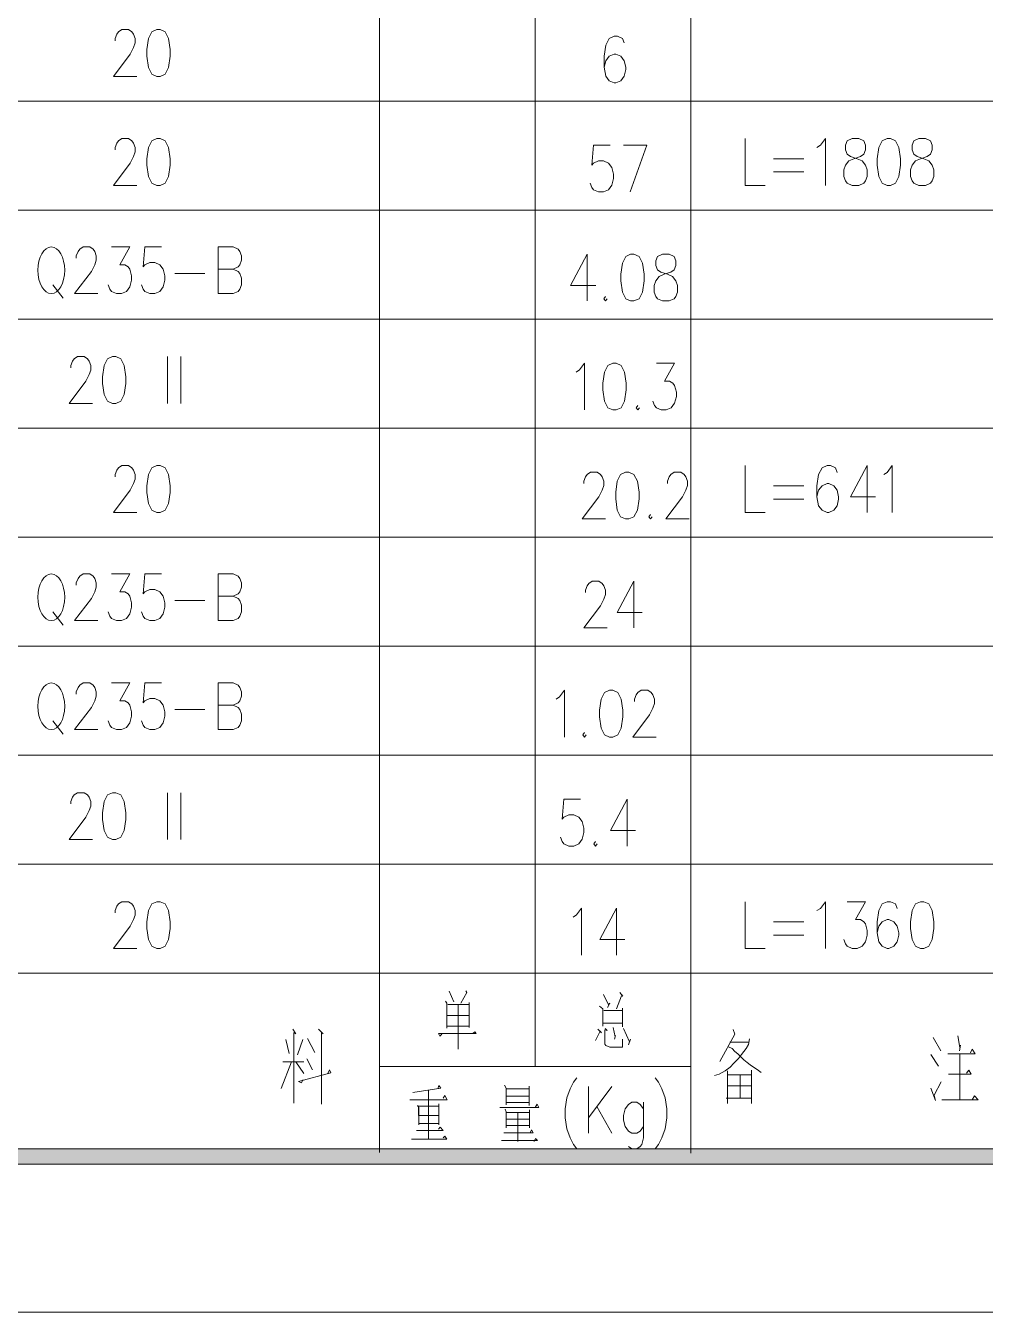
# Model space of a CAD drawing. Header units: millimetres. Extents: x 0 to 829, y 0 to 586.
# Drawn here: x 708.2 to 769, y 0 to 81.4 of the extents above; entities that cross this region are included whole.
import ezdxf

# ---------------------------------------------------------------- set-up
doc = ezdxf.new("R2010")
doc.units = ezdxf.units.MM

msp = doc.modelspace()

# ---------------------------------------------------------------- hatches: boundary and pattern name
h = msp.add_hatch(color=0)
h.dxf.hatch_style = 2
h.paths.add_polyline_path([(24.154694, 9.36625), (25.142472, 10.3505), (818.80075, 10.3505), (819.788528, 9.36625)])

# ---------------------------------------------------------------- linework, layer by layer
at = {"color": 0, "lineweight": 0}
for points in [[(0, 0), (0, 585.632278), (829.154778, 585.632278), (829.154778, 0)], [(716.541056, 81.198861), (716.223556, 81.05775), (716.011889, 80.634417), (715.906056, 79.928861), (715.906056, 79.509056), (716.011889, 78.8035), (716.223556, 78.380167), (716.541056, 78.239056), (716.752722, 78.239056), (717.066694, 78.380167), (717.278361, 78.8035), (717.384194, 79.509056), (717.384194, 79.928861), (717.278361, 80.634417), (717.066694, 81.05775), (716.752722, 81.198861)], [(716.541056, 74.298528), (716.223556, 74.157417), (716.011889, 73.734083), (715.906056, 73.028528), (715.906056, 72.608722), (716.011889, 71.903167), (716.223556, 71.479833), (716.541056, 71.338722), (716.752722, 71.338722), (717.066694, 71.479833), (717.278361, 71.903167), (717.384194, 72.608722), (717.384194, 73.028528), (717.278361, 73.734083), (717.066694, 74.157417), (716.752722, 74.298528)], [(760.57125, 74.298528), (760.25375, 74.157417), (760.147917, 73.875194), (760.147917, 73.592972), (760.25375, 73.31075), (760.465417, 73.169639), (760.88875, 73.028528), (761.20625, 72.890944), (761.417917, 72.608722), (761.52375, 72.3265), (761.52375, 71.903167), (761.417917, 71.620944), (761.312083, 71.479833), (760.994583, 71.338722), (760.57125, 71.338722), (760.25375, 71.479833), (760.147917, 71.620944), (760.042083, 71.903167), (760.042083, 72.3265), (760.147917, 72.608722), (760.359583, 72.890944), (760.677083, 73.028528), (761.100417, 73.169639), (761.312083, 73.31075), (761.417917, 73.592972), (761.417917, 73.875194), (761.312083, 74.157417), (760.994583, 74.298528)], [(762.790222, 74.298528), (762.472722, 74.157417), (762.261056, 73.734083), (762.155222, 73.028528), (762.155222, 72.608722), (762.261056, 71.903167), (762.472722, 71.479833), (762.790222, 71.338722), (763.001889, 71.338722), (763.319389, 71.479833), (763.527528, 71.903167), (763.633361, 72.608722), (763.633361, 73.028528), (763.527528, 73.734083), (763.319389, 74.157417), (763.001889, 74.298528)], [(764.797528, 74.298528), (764.480028, 74.157417), (764.374194, 73.875194), (764.374194, 73.592972), (764.480028, 73.31075), (764.691694, 73.169639), (765.115028, 73.028528), (765.429, 72.890944), (765.640667, 72.608722), (765.7465, 72.3265), (765.7465, 71.903167), (765.640667, 71.620944), (765.534833, 71.479833), (765.220861, 71.338722), (764.797528, 71.338722), (764.480028, 71.479833), (764.374194, 71.620944), (764.268361, 71.903167), (764.268361, 72.3265), (764.374194, 72.608722), (764.585861, 72.890944), (764.903361, 73.028528), (765.323167, 73.169639), (765.534833, 73.31075), (765.640667, 73.592972), (765.640667, 73.875194), (765.534833, 74.157417), (765.220861, 74.298528)], [(746.551861, 66.978389), (746.237889, 66.837278), (746.026222, 66.413944), (745.920389, 65.708389), (745.920389, 65.285056), (746.026222, 64.583028), (746.237889, 64.159694), (746.551861, 64.018583), (746.763528, 64.018583), (747.081028, 64.159694), (747.292694, 64.583028), (747.398528, 65.285056), (747.398528, 65.708389), (747.292694, 66.413944), (747.081028, 66.837278), (746.763528, 66.978389)], [(748.559167, 66.978389), (748.241667, 66.837278), (748.139361, 66.555056), (748.139361, 66.272833), (748.241667, 65.990611), (748.453333, 65.8495), (748.876667, 65.708389), (749.194167, 65.567278), (749.405833, 65.285056), (749.511667, 65.006361), (749.511667, 64.583028), (749.405833, 64.300806), (749.3, 64.159694), (748.9825, 64.018583), (748.559167, 64.018583), (748.241667, 64.159694), (748.139361, 64.300806), (748.033528, 64.583028), (748.033528, 65.006361), (748.139361, 65.285056), (748.3475, 65.567278), (748.665, 65.708389), (749.088333, 65.8495), (749.3, 65.990611), (749.405833, 66.272833), (749.405833, 66.555056), (749.3, 66.837278), (748.9825, 66.978389)], [(713.736472, 60.494333), (713.418972, 60.353222), (713.207306, 59.929889), (713.101472, 59.227861), (713.101472, 58.804528), (713.207306, 58.098972), (713.418972, 57.675639), (713.736472, 57.534528), (713.948139, 57.534528), (714.265639, 57.675639), (714.477306, 58.098972), (714.583139, 58.804528), (714.583139, 59.227861), (714.477306, 59.929889), (714.265639, 60.353222), (713.948139, 60.494333)], [(745.430028, 60.078056), (745.112528, 59.936944), (744.900861, 59.513611), (744.795028, 58.808056), (744.795028, 58.384722), (744.900861, 57.682694), (745.112528, 57.259361), (745.430028, 57.11825), (745.641694, 57.11825), (745.959194, 57.259361), (746.170861, 57.682694), (746.276694, 58.384722), (746.276694, 58.808056), (746.170861, 59.513611), (745.959194, 59.936944), (745.641694, 60.078056)], [(716.541056, 53.594), (716.223556, 53.452889), (716.011889, 53.029556), (715.906056, 52.327528), (715.906056, 51.904194), (716.011889, 51.198639), (716.223556, 50.775306), (716.541056, 50.634194), (716.752722, 50.634194), (717.066694, 50.775306), (717.278361, 51.198639), (717.384194, 51.904194), (717.384194, 52.327528), (717.278361, 53.029556), (717.066694, 53.452889), (716.752722, 53.594)], [(746.234361, 53.177722), (745.916861, 53.036611), (745.705194, 52.613278), (745.602889, 51.907722), (745.602889, 51.484389), (745.705194, 50.782361), (745.916861, 50.359028), (746.234361, 50.217917), (746.446028, 50.217917), (746.763528, 50.359028), (746.975194, 50.782361), (747.081028, 51.484389), (747.081028, 51.907722), (746.975194, 52.613278), (746.763528, 53.036611), (746.446028, 53.177722)], [(745.211306, 39.373528), (744.893806, 39.235944), (744.682139, 38.812611), (744.576306, 38.107056), (744.576306, 37.683722), (744.682139, 36.981694), (744.893806, 36.558361), (745.211306, 36.41725), (745.422972, 36.41725), (745.740472, 36.558361), (745.948611, 36.981694), (746.054444, 37.683722), (746.054444, 38.107056), (745.948611, 38.812611), (745.740472, 39.235944), (745.422972, 39.373528)], [(713.736472, 32.893), (713.418972, 32.751889), (713.207306, 32.328556), (713.101472, 31.623), (713.101472, 31.203194), (713.207306, 30.497639), (713.418972, 30.074306), (713.736472, 29.933194), (713.948139, 29.933194), (714.265639, 30.074306), (714.477306, 30.497639), (714.583139, 31.203194), (714.583139, 31.623), (714.477306, 32.328556), (714.265639, 32.751889), (713.948139, 32.893)], [(716.541056, 25.992667), (716.223556, 25.851556), (716.011889, 25.428222), (715.906056, 24.722667), (715.906056, 24.302861), (716.011889, 23.597306), (716.223556, 23.173972), (716.541056, 23.032861), (716.752722, 23.032861), (717.066694, 23.173972), (717.278361, 23.597306), (717.384194, 24.302861), (717.384194, 24.722667), (717.278361, 25.428222), (717.066694, 25.851556), (716.752722, 25.992667)], [(764.903361, 25.992667), (764.585861, 25.851556), (764.374194, 25.428222), (764.268361, 24.722667), (764.268361, 24.302861), (764.374194, 23.597306), (764.585861, 23.173972), (764.903361, 23.032861), (765.115028, 23.032861), (765.429, 23.173972), (765.640667, 23.597306), (765.7465, 24.302861), (765.7465, 24.722667), (765.640667, 25.428222), (765.429, 25.851556), (765.115028, 25.992667)], [(24.154694, 9.36625), (25.142472, 10.3505), (818.80075, 10.3505), (819.788528, 9.36625)]]:
    msp.add_lwpolyline(points, close=True, dxfattribs=at)
for points in [[(740.501722, 21.463), (740.501722, 235.323944)], [(730.648639, 10.110611), (730.648639, 159.473194)], [(750.358333, 10.078861), (750.358333, 159.473194)], [(713.89875, 80.493306), (713.89875, 80.634417), (714.004583, 80.916639), (714.110417, 81.05775), (714.322083, 81.198861), (714.745417, 81.198861), (714.957083, 81.05775), (715.059389, 80.916639), (715.165222, 80.634417), (715.165222, 80.352194), (715.059389, 80.069972), (714.85125, 79.650167), (713.792917, 78.239056), (715.271056, 78.239056)], [(746.135583, 80.35925), (746.02975, 80.641472), (745.71225, 80.779056), (745.504111, 80.779056), (745.186611, 80.641472), (744.974944, 80.218139), (744.869111, 79.512583), (744.869111, 78.810556), (744.974944, 78.246111), (745.186611, 77.963889), (745.504111, 77.822778), (745.609944, 77.822778), (745.923917, 77.963889), (746.135583, 78.246111), (746.241417, 78.669444), (746.241417, 78.810556), (746.135583, 79.230361), (745.923917, 79.512583), (745.609944, 79.653694), (745.504111, 79.653694), (745.186611, 79.512583), (744.974944, 79.230361), (744.869111, 78.810556)], [(607.47275, 76.669194), (769.958667, 76.669194)], [(713.89875, 73.592972), (713.89875, 73.734083), (714.004583, 74.016306), (714.110417, 74.157417), (714.322083, 74.298528), (714.745417, 74.298528), (714.957083, 74.157417), (715.059389, 74.016306), (715.165222, 73.734083), (715.165222, 73.451861), (715.059389, 73.169639), (714.85125, 72.749833), (713.792917, 71.338722), (715.271056, 71.338722)], [(753.812028, 74.298528), (753.812028, 71.338722), (755.0785, 71.338722)], [(758.352278, 73.734083), (758.563944, 73.875194), (758.881444, 74.298528), (758.881444, 71.338722)], [(745.250111, 73.878722), (744.191778, 73.878722), (744.085944, 72.61225), (744.191778, 72.753361), (744.509278, 72.894472), (744.826778, 72.894472), (745.144278, 72.753361), (745.355944, 72.471139), (745.461778, 72.047806), (745.461778, 71.769111), (745.355944, 71.345778), (745.144278, 71.063556), (744.826778, 70.922444), (744.509278, 70.922444), (744.191778, 71.063556), (744.085944, 71.204667), (743.980111, 71.486889)], [(746.09325, 73.878722), (747.571389, 73.878722), (746.516583, 70.922444)], [(755.607667, 73.028528), (757.509139, 73.028528)], [(755.607667, 72.185389), (757.509139, 72.185389)], [(607.47275, 69.768861), (769.958667, 69.768861)], [(711.446944, 66.7385), (711.446944, 66.879611), (711.552778, 67.161833), (711.658611, 67.302944), (711.870278, 67.444056), (712.293611, 67.444056), (712.505278, 67.302944), (712.611111, 67.161833), (712.713417, 66.879611), (712.713417, 66.597389), (712.611111, 66.315167), (712.399444, 65.891833), (711.341111, 64.48425), (712.81925, 64.48425)], [(713.665917, 67.444056), (714.826556, 67.444056), (714.195083, 66.315167), (714.509056, 66.315167), (714.720722, 66.174056), (714.826556, 66.032944), (714.932389, 65.613139), (714.932389, 65.330917), (714.826556, 64.907583), (714.614889, 64.625361), (714.300917, 64.48425), (713.983417, 64.48425), (713.665917, 64.625361), (713.560083, 64.766472), (713.45425, 65.048694)], [(716.833861, 67.444056), (715.779056, 67.444056), (715.673222, 66.174056), (715.779056, 66.315167), (716.096556, 66.456278), (716.410528, 66.456278), (716.728028, 66.315167), (716.939694, 66.032944), (717.045528, 65.613139), (717.045528, 65.330917), (716.939694, 64.907583), (716.728028, 64.625361), (716.410528, 64.48425), (716.096556, 64.48425), (715.779056, 64.625361), (715.673222, 64.766472), (715.567389, 65.048694)], [(720.425139, 64.48425), (720.425139, 67.444056), (721.377639, 67.444056), (721.695139, 67.302944), (721.800972, 67.161833), (721.906806, 66.879611), (721.906806, 66.597389), (721.800972, 66.315167), (721.695139, 66.174056), (721.377639, 66.032944)], [(743.80725, 66.978389), (742.748917, 65.006361), (744.336417, 65.006361)], [(743.80725, 66.978389), (743.80725, 64.018583)], [(720.425139, 66.032944), (721.377639, 66.032944), (721.695139, 65.891833), (721.800972, 65.750722), (721.906806, 65.472028), (721.906806, 65.048694), (721.800972, 64.766472), (721.695139, 64.625361), (721.377639, 64.48425), (720.425139, 64.48425)], [(717.680528, 65.750722), (719.582, 65.750722)], [(709.968806, 65.048694), (710.603806, 64.202028)], [(744.967889, 64.300806), (744.862056, 64.159694), (744.967889, 64.018583), (745.073722, 64.159694)], [(607.47275, 62.865), (769.958667, 62.865)], [(711.094167, 59.788778), (711.094167, 59.929889), (711.2, 60.212111), (711.305833, 60.353222), (711.5175, 60.494333), (711.940833, 60.494333), (712.1525, 60.353222), (712.258333, 60.212111), (712.364167, 59.929889), (712.364167, 59.647667), (712.258333, 59.368972), (712.046667, 58.945639), (710.988333, 57.534528), (712.47, 57.534528)], [(717.221917, 57.534528), (717.221917, 60.494333)], [(718.068583, 57.534528), (718.068583, 60.494333)], [(743.105222, 59.513611), (743.316889, 59.654722), (743.634389, 60.078056), (743.634389, 57.11825)], [(748.178167, 60.078056), (749.338806, 60.078056), (748.703806, 58.949167), (749.021306, 58.949167), (749.232972, 58.808056), (749.338806, 58.666944), (749.444639, 58.247139), (749.444639, 57.964917), (749.338806, 57.541583), (749.127139, 57.259361), (748.809639, 57.11825), (748.492139, 57.11825), (748.178167, 57.259361), (748.072333, 57.400472), (747.9665, 57.682694)], [(747.014, 57.400472), (746.908167, 57.259361), (747.014, 57.11825), (747.119833, 57.259361)], [(607.47275, 55.964667), (769.958667, 55.964667)], [(713.89875, 52.888444), (713.89875, 53.029556), (714.004583, 53.311778), (714.110417, 53.452889), (714.322083, 53.594), (714.745417, 53.594), (714.957083, 53.452889), (715.059389, 53.311778), (715.165222, 53.029556), (715.165222, 52.747333), (715.059389, 52.465111), (714.85125, 52.045306), (713.792917, 50.634194), (715.271056, 50.634194)], [(743.595583, 52.472167), (743.595583, 52.613278), (743.701417, 52.8955), (743.80725, 53.036611), (744.015389, 53.177722), (744.438722, 53.177722), (744.650389, 53.036611), (744.756222, 52.8955), (744.862056, 52.613278), (744.862056, 52.331056), (744.756222, 52.048833), (744.544556, 51.6255), (743.48975, 50.217917), (744.967889, 50.217917)], [(748.876667, 52.472167), (748.876667, 52.613278), (748.9825, 52.8955), (749.088333, 53.036611), (749.3, 53.177722), (749.719806, 53.177722), (749.931472, 53.036611), (750.037306, 52.8955), (750.143139, 52.613278), (750.143139, 52.331056), (750.037306, 52.048833), (749.825639, 51.6255), (748.770833, 50.217917), (750.248972, 50.217917)], [(753.812028, 53.594), (753.812028, 50.634194), (755.0785, 50.634194)], [(759.622278, 53.170667), (759.516444, 53.452889), (759.198944, 53.594), (758.987278, 53.594), (758.669778, 53.452889), (758.458111, 53.029556), (758.352278, 52.327528), (758.352278, 51.621972), (758.458111, 51.057528), (758.669778, 50.775306), (758.987278, 50.634194), (759.093111, 50.634194), (759.410611, 50.775306), (759.622278, 51.057528), (759.724583, 51.480861), (759.724583, 51.621972), (759.622278, 52.045306), (759.410611, 52.327528), (759.093111, 52.465111), (758.987278, 52.465111), (758.669778, 52.327528), (758.458111, 52.045306), (758.352278, 51.621972)], [(761.52375, 53.594), (760.465417, 51.621972), (762.049389, 51.621972)], [(761.52375, 53.594), (761.52375, 50.634194)], [(762.578556, 53.029556), (762.790222, 53.170667), (763.107722, 53.594), (763.107722, 50.634194)], [(755.607667, 52.327528), (757.509139, 52.327528)], [(755.607667, 51.480861), (757.509139, 51.480861)], [(747.818333, 50.500139), (747.7125, 50.359028), (747.818333, 50.217917), (747.924167, 50.359028)], [(592.493806, 49.064333), (769.958667, 49.064333)], [(711.446944, 46.0375), (711.446944, 46.178611), (711.552778, 46.460833), (711.658611, 46.601944), (711.870278, 46.739528), (712.293611, 46.739528), (712.505278, 46.601944), (712.611111, 46.460833), (712.713417, 46.178611), (712.713417, 45.896389), (712.611111, 45.614167), (712.399444, 45.190833), (711.341111, 43.78325), (712.81925, 43.78325)], [(713.665917, 46.739528), (714.826556, 46.739528), (714.195083, 45.614167), (714.509056, 45.614167), (714.720722, 45.473056), (714.826556, 45.331944), (714.932389, 44.908611), (714.932389, 44.629917), (714.826556, 44.206583), (714.614889, 43.924361), (714.300917, 43.78325), (713.983417, 43.78325), (713.665917, 43.924361), (713.560083, 44.065472), (713.45425, 44.347694)], [(716.833861, 46.739528), (715.779056, 46.739528), (715.673222, 45.473056), (715.779056, 45.614167), (716.096556, 45.755278), (716.410528, 45.755278), (716.728028, 45.614167), (716.939694, 45.331944), (717.045528, 44.908611), (717.045528, 44.629917), (716.939694, 44.206583), (716.728028, 43.924361), (716.410528, 43.78325), (716.096556, 43.78325), (715.779056, 43.924361), (715.673222, 44.065472), (715.567389, 44.347694)], [(720.425139, 43.78325), (720.425139, 46.739528), (721.377639, 46.739528), (721.695139, 46.601944), (721.800972, 46.460833), (721.906806, 46.178611), (721.906806, 45.896389), (721.800972, 45.614167), (721.695139, 45.473056), (721.377639, 45.331944)], [(743.694361, 45.571833), (743.694361, 45.712944), (743.800194, 45.995167), (743.9025, 46.136278), (744.114167, 46.273861), (744.5375, 46.273861), (744.749167, 46.136278), (744.855, 45.995167), (744.960833, 45.712944), (744.960833, 45.430722), (744.855, 45.1485), (744.643333, 44.725167), (743.588528, 43.317583), (745.066667, 43.317583)], [(746.756472, 46.273861), (745.698139, 44.305361), (747.285639, 44.305361)], [(746.756472, 46.273861), (746.756472, 43.317583)], [(717.680528, 45.049722), (719.582, 45.049722)], [(720.425139, 45.331944), (721.377639, 45.331944), (721.695139, 45.190833), (721.800972, 45.049722), (721.906806, 44.771028), (721.906806, 44.347694), (721.800972, 44.065472), (721.695139, 43.924361), (721.377639, 43.78325), (720.425139, 43.78325)], [(709.968806, 44.347694), (710.603806, 43.501028)], [(607.47275, 42.164), (769.958667, 42.164)], [(711.446944, 39.137167), (711.446944, 39.278278), (711.552778, 39.5605), (711.658611, 39.701611), (711.870278, 39.839194), (712.293611, 39.839194), (712.505278, 39.701611), (712.611111, 39.5605), (712.713417, 39.278278), (712.713417, 38.996056), (712.611111, 38.713833), (712.399444, 38.2905), (711.341111, 36.882917), (712.81925, 36.882917)], [(713.665917, 39.839194), (714.826556, 39.839194), (714.195083, 38.713833), (714.509056, 38.713833), (714.720722, 38.572722), (714.826556, 38.431611), (714.932389, 38.008278), (714.932389, 37.729583), (714.826556, 37.30625), (714.614889, 37.024028), (714.300917, 36.882917), (713.983417, 36.882917), (713.665917, 37.024028), (713.560083, 37.165139), (713.45425, 37.447361)], [(716.833861, 39.839194), (715.779056, 39.839194), (715.673222, 38.572722), (715.779056, 38.713833), (716.096556, 38.854944), (716.410528, 38.854944), (716.728028, 38.713833), (716.939694, 38.431611), (717.045528, 38.008278), (717.045528, 37.729583), (716.939694, 37.30625), (716.728028, 37.024028), (716.410528, 36.882917), (716.096556, 36.882917), (715.779056, 37.024028), (715.673222, 37.165139), (715.567389, 37.447361)], [(720.425139, 36.882917), (720.425139, 39.839194), (721.377639, 39.839194), (721.695139, 39.701611), (721.800972, 39.5605), (721.906806, 39.278278), (721.906806, 38.996056), (721.800972, 38.713833), (721.695139, 38.572722), (721.377639, 38.431611)], [(741.831694, 38.812611), (742.043361, 38.953722), (742.357333, 39.373528), (742.357333, 36.41725)], [(746.795278, 38.6715), (746.795278, 38.812611), (746.901111, 39.094833), (747.006944, 39.235944), (747.218611, 39.373528), (747.641944, 39.373528), (747.850083, 39.235944), (747.955917, 39.094833), (748.06175, 38.812611), (748.06175, 38.530389), (747.955917, 38.248167), (747.74425, 37.824833), (746.689444, 36.41725), (748.167583, 36.41725)], [(720.425139, 38.431611), (721.377639, 38.431611), (721.695139, 38.2905), (721.800972, 38.149389), (721.906806, 37.870694), (721.906806, 37.447361), (721.800972, 37.165139), (721.695139, 37.024028), (721.377639, 36.882917), (720.425139, 36.882917)], [(717.680528, 38.149389), (719.582, 38.149389)], [(709.968806, 37.447361), (710.603806, 36.600694)], [(743.627333, 36.699472), (743.5215, 36.558361), (743.627333, 36.41725), (743.733167, 36.558361)], [(607.47275, 35.263667), (769.958667, 35.263667)], [(711.094167, 32.187444), (711.094167, 32.328556), (711.2, 32.610778), (711.305833, 32.751889), (711.5175, 32.893), (711.940833, 32.893), (712.1525, 32.751889), (712.258333, 32.610778), (712.364167, 32.328556), (712.364167, 32.046333), (712.258333, 31.764111), (712.046667, 31.344306), (710.988333, 29.933194), (712.47, 29.933194)], [(717.221917, 29.933194), (717.221917, 32.893)], [(718.068583, 29.933194), (718.068583, 32.893)], [(743.380389, 32.473194), (742.322056, 32.473194), (742.216222, 31.206722), (742.322056, 31.347833), (742.639556, 31.488944), (742.957056, 31.488944), (743.274556, 31.347833), (743.486222, 31.065611), (743.588528, 30.642278), (743.588528, 30.363583), (743.486222, 29.94025), (743.274556, 29.658028), (742.957056, 29.516917), (742.639556, 29.516917), (742.322056, 29.658028), (742.216222, 29.799139), (742.110389, 30.081361)], [(746.336667, 32.473194), (745.281861, 30.501167), (746.865833, 30.501167)], [(746.336667, 32.473194), (746.336667, 29.516917)], [(744.329361, 29.799139), (744.223528, 29.658028), (744.329361, 29.516917), (744.435194, 29.658028)], [(607.47275, 28.363333), (769.958667, 28.363333)], [(713.89875, 25.287111), (713.89875, 25.428222), (714.004583, 25.710444), (714.110417, 25.851556), (714.322083, 25.992667), (714.745417, 25.992667), (714.957083, 25.851556), (715.059389, 25.710444), (715.165222, 25.428222), (715.165222, 25.146), (715.059389, 24.863778), (714.85125, 24.443972), (713.792917, 23.032861), (715.271056, 23.032861)], [(742.914722, 25.011944), (743.126389, 25.153056), (743.443889, 25.572861), (743.443889, 22.616583)], [(745.662861, 25.572861), (744.604528, 23.600833), (746.1885, 23.600833)], [(745.662861, 25.572861), (745.662861, 22.616583)], [(753.812028, 25.992667), (753.812028, 23.032861), (755.0785, 23.032861)], [(758.352278, 25.428222), (758.563944, 25.569333), (758.881444, 25.992667), (758.881444, 23.032861)], [(760.25375, 25.992667), (761.417917, 25.992667), (760.782917, 24.863778), (761.100417, 24.863778), (761.312083, 24.722667), (761.417917, 24.585083), (761.52375, 24.16175), (761.52375, 23.879528), (761.417917, 23.456194), (761.20625, 23.173972), (760.88875, 23.032861), (760.57125, 23.032861), (760.25375, 23.173972), (760.147917, 23.315083), (760.042083, 23.597306)], [(763.425222, 25.569333), (763.319389, 25.851556), (763.001889, 25.992667), (762.790222, 25.992667), (762.472722, 25.851556), (762.261056, 25.428222), (762.155222, 24.722667), (762.155222, 24.020639), (762.261056, 23.456194), (762.472722, 23.173972), (762.790222, 23.032861), (762.896056, 23.032861), (763.213556, 23.173972), (763.425222, 23.456194), (763.527528, 23.879528), (763.527528, 24.020639), (763.425222, 24.443972), (763.213556, 24.722667), (762.896056, 24.863778), (762.790222, 24.863778), (762.472722, 24.722667), (762.261056, 24.443972), (762.155222, 24.020639)], [(755.607667, 24.722667), (757.509139, 24.722667)], [(755.607667, 23.879528), (757.509139, 23.879528)], [(592.493806, 21.463), (769.958667, 21.463)], [(740.501722, 15.550444), (740.501722, 21.463)], [(734.822, 19.688528), (734.910194, 19.568583), (734.910194, 17.995194)], [(735.058361, 20.32), (735.354694, 19.649722)], [(736.120222, 20.358806), (736.180194, 20.238861), (735.795667, 19.568583)], [(736.328361, 19.610917), (736.328361, 18.034)], [(744.82325, 20.122444), (745.147806, 19.452167), (745.236, 19.568583), (745.091361, 19.293417)], [(745.856889, 20.238861), (746.065028, 20.0025), (745.976833, 20.041306), (745.652278, 19.215806)], [(734.941944, 18.781889), (736.328361, 18.781889)], [(734.970167, 19.490972), (736.328361, 19.490972)], [(735.619278, 19.452167), (735.619278, 16.654639)], [(744.586889, 19.374556), (744.795028, 19.215806), (744.795028, 18.111611), (744.795028, 18.309167), (746.036806, 18.309167), (746.036806, 18.072806), (746.036806, 19.254611), (746.036806, 19.095861), (744.855, 19.095861)], [(734.910194, 18.111611), (736.328361, 18.111611)], [(744.943194, 17.956389), (745.059611, 17.836444), (744.911444, 17.87525), (744.911444, 16.972139), (744.971417, 16.891), (745.236, 16.774583), (746.036806, 16.774583), (746.036806, 17.286111)], [(745.444139, 18.034), (745.564083, 17.444861), (745.592306, 17.522472), (745.532333, 17.286111)], [(746.09325, 17.956389), (746.477778, 17.127361), (746.53775, 17.286111), (746.417806, 16.929806)], [(724.711389, 17.275528), (724.933639, 16.390056)], [(725.155889, 17.917583), (725.339333, 17.62125), (725.226444, 17.720028), (725.226444, 13.232694)], [(725.783833, 17.275528), (725.448694, 16.291278)], [(726.080167, 17.324917), (726.559944, 16.439444)], [(726.782194, 17.917583), (727.075, 17.62125), (726.965639, 17.720028), (726.965639, 13.183306)], [(734.585639, 17.600083), (734.469222, 17.483667), (734.3775, 17.638889), (736.772861, 17.638889), (736.684667, 17.758833), (736.564722, 17.638889)], [(744.470472, 17.917583), (744.706833, 17.681222), (744.618639, 17.797639), (744.322306, 17.2085)], [(754.083667, 17.300222), (754.009583, 16.9545), (753.861417, 16.707556), (753.71325, 16.513528), (753.565083, 16.315972), (753.381639, 16.069028), (753.085306, 15.772694), (752.863056, 15.52575), (752.531444, 15.278806), (752.161028, 15.08125), (751.864694, 14.982472)], [(753.050028, 17.892889), (753.159389, 17.596556), (752.199833, 15.871472)], [(765.707694, 17.399), (766.191, 16.559389)], [(767.263444, 17.497778), (767.408083, 16.756944), (767.446889, 16.905111), (767.372806, 16.559389)], [(752.753694, 16.806333), (752.975944, 16.707556), (753.159389, 16.513528), (753.346361, 16.365361), (753.529806, 16.167806), (753.71325, 15.97025), (753.9355, 15.822083), (754.122472, 15.673917), (754.341194, 15.52575), (754.563444, 15.377583), (754.8245, 15.180028)], [(752.827778, 17.102667), (754.009583, 17.102667)], [(765.559528, 16.315972), (766.042833, 15.575139)], [(767.408083, 16.315972), (767.408083, 13.454944), (766.265083, 13.454944), (768.554611, 13.454944), (768.332361, 13.701889), (768.187722, 13.454944)], [(766.631972, 16.365361), (768.371167, 16.365361), (768.187722, 16.658167), (768.074833, 16.41475)], [(725.081806, 15.846778), (724.415056, 14.171083)], [(724.524417, 15.846778), (725.857917, 15.846778)], [(725.339333, 15.846778), (725.857917, 15.105944)], [(726.041361, 16.044333), (726.411778, 15.352889)], [(730.648639, 15.550444), (750.358333, 15.550444)], [(725.783833, 14.710833), (725.70975, 14.516806), (725.522778, 14.615583), (727.558306, 15.155333), (727.484222, 15.352889), (727.371333, 15.105944)], [(743.136972, 14.844889), (742.928833, 14.562667), (742.717167, 14.142861), (742.5055, 13.578417), (742.399667, 12.876389), (742.399667, 12.311944), (742.5055, 11.609917), (742.717167, 11.045472), (742.928833, 10.625667), (743.136972, 10.343444)], [(748.097028, 14.844889), (748.308694, 14.562667), (748.520361, 14.142861), (748.7285, 13.578417), (748.834333, 12.876389), (748.834333, 12.311944), (748.7285, 11.609917), (748.520361, 11.045472), (748.308694, 10.625667), (748.097028, 10.343444)], [(752.679611, 15.278806), (752.679611, 13.208)], [(752.679611, 15.031861), (754.196556, 15.031861)], [(753.491, 15.031861), (753.491, 13.553722)], [(754.196556, 15.328194), (754.196556, 13.208)], [(766.670778, 15.08125), (768.113639, 15.08125), (767.965472, 15.328194), (767.817306, 15.130639)], [(733.756611, 14.0335), (733.756611, 10.960806), (732.663, 10.960806), (734.906667, 10.960806), (734.79025, 11.158361), (734.670306, 11.038417)], [(732.751194, 13.913556), (734.522139, 14.188722), (734.405722, 14.347472), (734.34575, 14.149917)], [(738.554389, 14.386278), (738.674333, 14.188722), (738.674333, 13.126861), (738.674333, 13.282083), (740.120722, 13.282083), (740.120722, 13.088056), (740.120722, 14.308667), (740.120722, 14.149917), (738.674333, 14.149917), (740.120722, 14.149917), (740.120722, 13.677194), (738.674333, 13.677194)], [(743.877806, 11.327694), (743.877806, 14.283972)], [(745.355944, 14.283972), (743.877806, 12.311944)], [(752.714889, 14.343944), (754.15775, 14.343944)], [(765.559528, 14.195778), (765.855861, 13.405556), (765.781778, 13.751278), (766.226278, 14.590889)], [(732.574806, 13.440833), (734.938417, 13.440833), (734.79025, 13.716), (734.670306, 13.560778)], [(733.047528, 13.088056), (733.135722, 12.968111), (733.135722, 11.863917), (733.135722, 11.945056), (734.405722, 11.945056), (734.405722, 11.863917), (734.405722, 13.204472), (734.405722, 13.045722), (733.1075, 13.045722), (733.1075, 12.968111), (733.1075, 12.456583), (734.405722, 12.456583)], [(738.261583, 12.968111), (740.741611, 12.968111), (740.621667, 13.165667), (740.50525, 12.968111)], [(747.359722, 12.876389), (747.148056, 13.158611), (746.936389, 13.296194), (746.618889, 13.296194), (746.41075, 13.158611), (746.199083, 12.876389), (746.09325, 12.453056), (746.09325, 12.170833), (746.199083, 11.751028), (746.41075, 11.468806), (746.618889, 11.327694), (746.936389, 11.327694), (747.148056, 11.468806), (747.359722, 11.751028)], [(747.359722, 13.296194), (747.359722, 11.045472), (747.253889, 10.625667), (747.148056, 10.484556), (746.936389, 10.343444), (746.618889, 10.343444), (746.41075, 10.484556)], [(752.605528, 13.553722), (754.196556, 13.553722)], [(738.614361, 12.851694), (738.674333, 12.692944), (738.674333, 11.669889), (738.674333, 11.825111), (740.148944, 11.825111), (740.148944, 11.669889), (740.148944, 12.809361), (740.148944, 12.654139), (738.674333, 12.654139), (738.674333, 12.220222), (740.148944, 12.220222), (739.411639, 12.220222), (739.411639, 12.654139), (739.411639, 10.802056), (739.411639, 11.352389), (738.526167, 11.352389), (740.385306, 11.352389), (740.268889, 11.549944), (740.180694, 11.352389)], [(744.403444, 13.0175), (745.355944, 11.327694)], [(732.987556, 11.511139), (734.670306, 11.511139), (734.493917, 11.708694), (734.3775, 11.58875)], [(738.378, 10.879667), (740.653417, 10.879667), (740.533472, 10.999611), (740.445278, 10.802056)]]:
    msp.add_lwpolyline(points, dxfattribs=at)
for centre, major_axis, ratio in [((709.862972, 65.964153), (0, 1.479903), 0.57211), ((709.862972, 45.261389), (0, 1.478139), 0.572792), ((709.862972, 38.361056), (0, 1.478139), 0.572792)]:
    msp.add_ellipse(centre, major_axis=major_axis, ratio=ratio, start_param=0, end_param=6.283185, dxfattribs=at)

doc.saveas('drawing.dxf')
